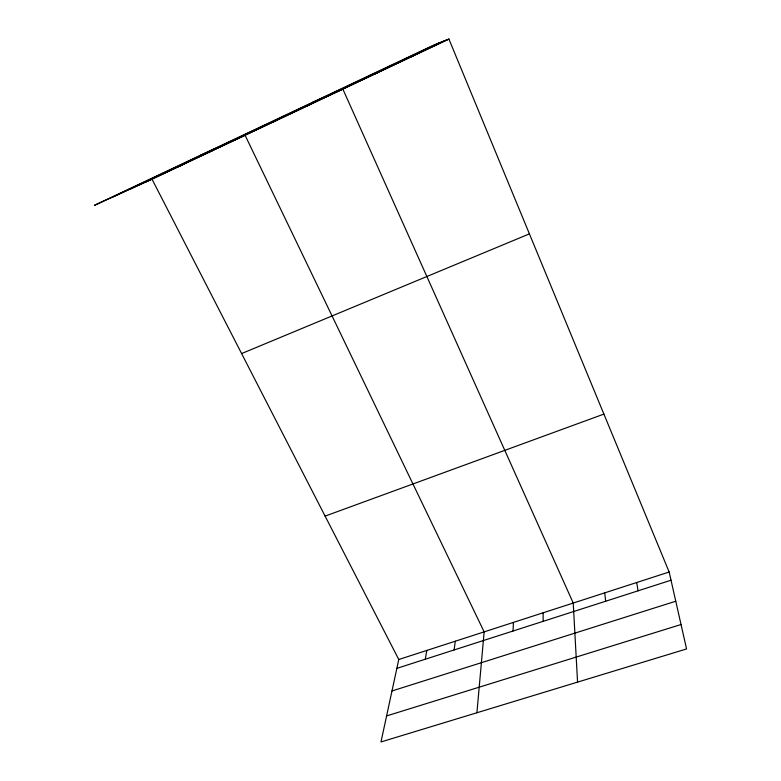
<?xml version="1.0" encoding="UTF-8"?>
<svg xmlns="http://www.w3.org/2000/svg" width="781" height="781" viewBox="0 0 781 781"><rect width="100%" height="100%" fill="white"/><g stroke="black" fill="none" stroke-linecap="round" stroke-linejoin="round"><path stroke-width="1.17" d="M513.049 631.009L513.42 622.408M476.918 712.75L484.152 631.878L245.078 135.25L200.063 155.458M454.122 649.948L455.284 641.211M425.284 659.223L426.826 650.427M152.012 179.171L398.769 659.506L380.982 741.95L686.558 648.943L669.161 572.014L448.899 39.05L434.09 44.947L94.442 205.335L152.012 179.171L448.899 39.05M112.864 196.968L438.863 43.043M130.31 189.041L443.354 41.256M145.93 181.934L447.347 39.665M176.887 167.329L182.529 164.771M208.351 152.471L213.545 150.128M272.872 122.021L277.128 120.118M305.947 106.411L309.715 104.742M311.853 102.672L342.849 89.102L573.234 603.049L577.559 682.116M374.88 73.873L377.574 72.711M410.786 56.925L412.924 56.027M241.602 353.568L529.411 233.87M325.101 516.114L603.898 414.096M398.769 659.506L669.161 572.014M396.855 668.36L671.016 580.224M391.974 690.97L675.77 601.224M386.595 715.933L681.032 624.527M636.7 582.519L638.077 590.807M604.738 592.867L605.646 601.243M543.117 612.802L543.156 621.334"/></g></svg>
